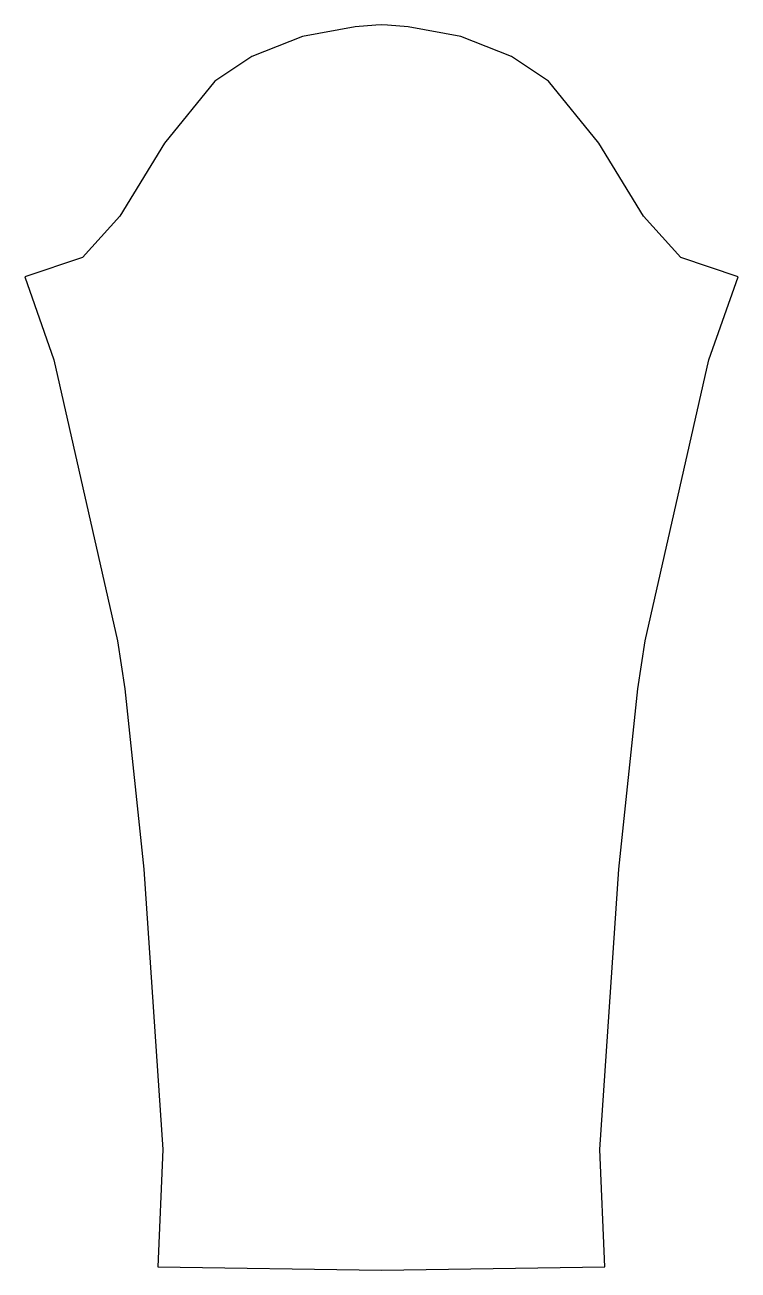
# Model space of a CAD drawing. Header units: metres. Extents: x 3.4 to 36.6, y -60.6 to -2.6.
import ezdxf

# ---------------------------------------------------------------- set-up
doc = ezdxf.new("R2010")
doc.units = ezdxf.units.M

msp = doc.modelspace()

# ---------------------------------------------------------------- linework, layer by layer
msp.add_lwpolyline([(20.038, -2.647), (19.769, -2.654), (18.808, -2.731), (16.346, -3.192), (14, -4.115), (12.269, -5.269), (9.923, -8.154), (7.846, -11.538), (6.115, -13.462), (3.426, -14.372), (4.769, -18.231), (7.731, -31.308), (8.077, -33.538), (8.962, -41.923), (9.846, -54.962), (9.615, -60.423), (20.038, -60.577), (30.423, -60.423), (30.192, -54.962), (31.077, -41.923), (31.962, -33.538), (32.308, -31.308), (35.269, -18.231), (36.637, -14.372), (33.962, -13.462), (32.231, -11.538), (30.154, -8.154), (27.808, -5.269), (26.077, -4.115), (23.731, -3.192), (21.269, -2.731), (20.308, -2.654)], close=True)

doc.saveas('drawing.dxf')
